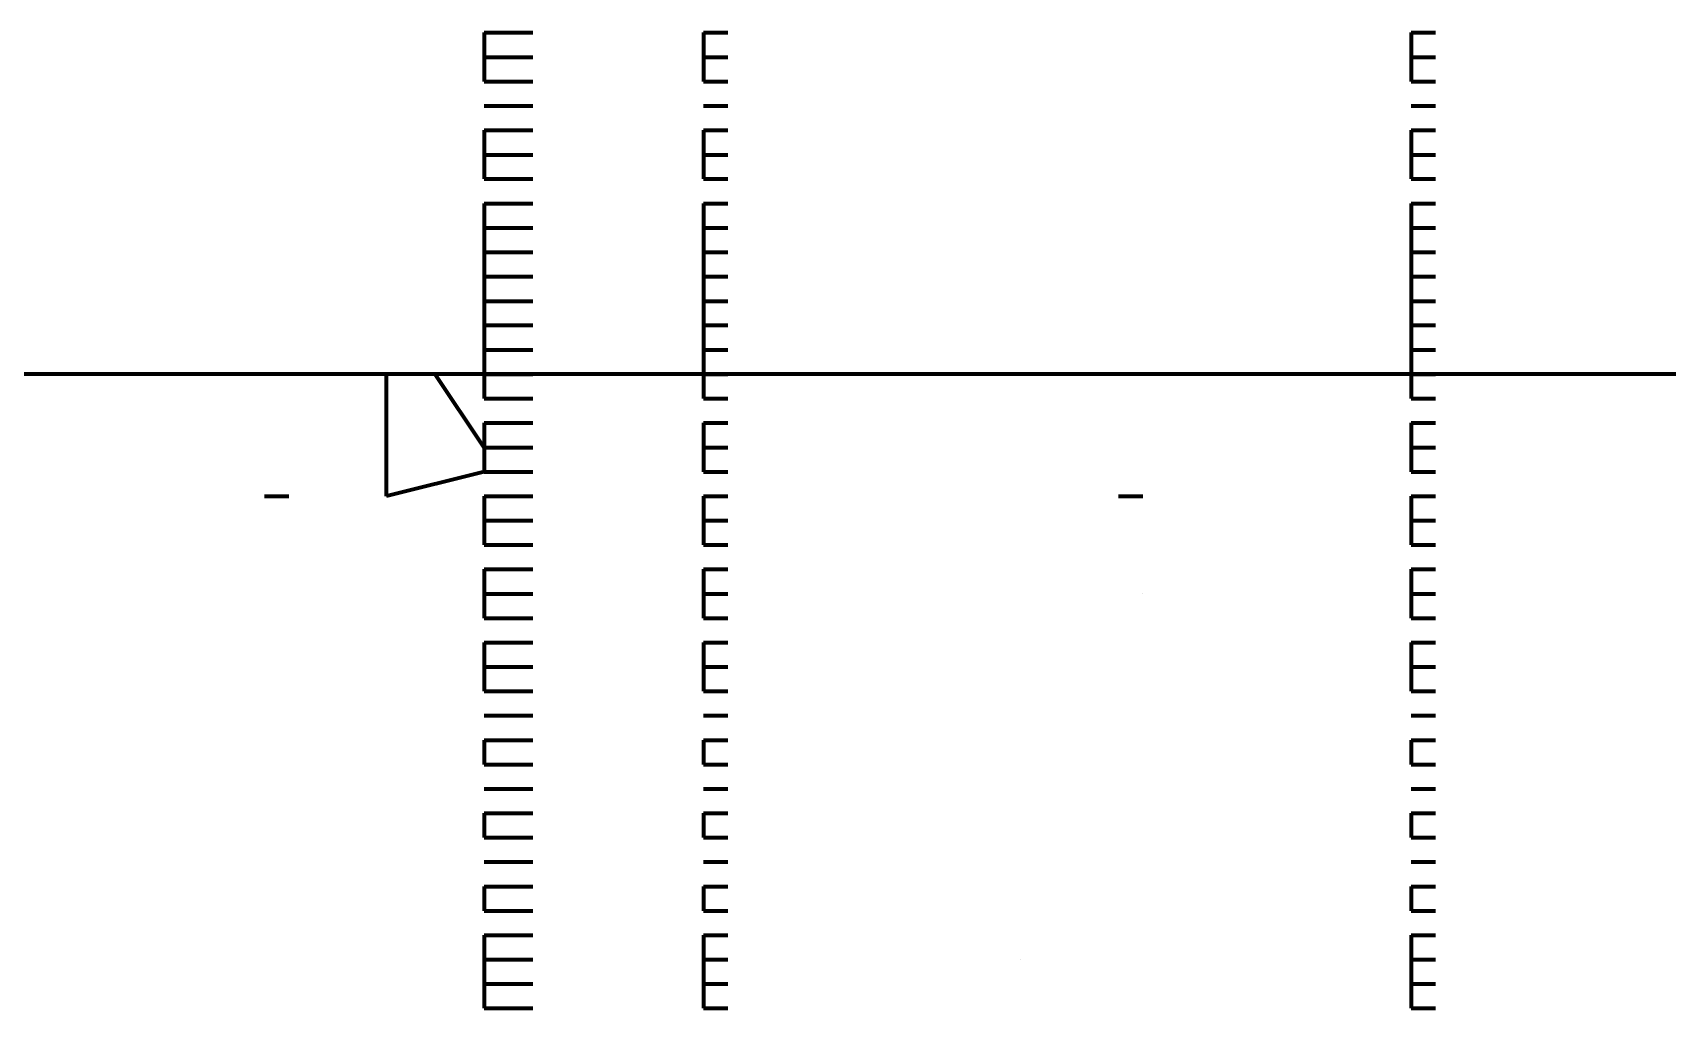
# Model space of a CAD drawing. Header units: inches. Extents: x 16 to 776, y 37 to 575.
# Drawn here: x 625.58 to 636.75, y 331.5 to 338.17 of the extents above; entities that cross this region are included whole.
import ezdxf

# ---------------------------------------------------------------- set-up
doc = ezdxf.new("R2010")
doc.units = ezdxf.units.IN
doc.header["$MEASUREMENT"] = 0
doc.layers.add('P', color=250, linetype='CONTINUOUS', lineweight=100)

msp = doc.modelspace()

# ---------------------------------------------------------------- linework, layer by layer
at = {"layer": 'P', "color": 0, "linetype": 'Continuous'}
for points in [[(628.667, 338.167), (628.833, 338.167)], [(628.667, 338.167), (628.667, 338)], [(628.667, 338.167), (628.833, 338.167)], [(628.833, 338.167), (629, 338.167)], [(628.833, 338.167), (629, 338.167)], [(630.167, 338.167), (630.167, 338.167)], [(630.167, 338.167), (630.333, 338.167)], [(630.167, 338.167), (630.167, 338)], [(630.167, 338.167), (630.333, 338.167)], [(630.167, 338.167), (630.167, 338.167)], [(635, 338.167), (635, 338.167)], [(635, 338.167), (635.167, 338.167)], [(635, 338.167), (635, 338)], [(635, 338.167), (635.167, 338.167)], [(635, 338.167), (635, 338.167)], [(628.667, 338), (628.833, 338)], [(628.667, 338), (628.667, 338)], [(628.667, 338), (628.833, 338)], [(628.667, 338), (628.833, 338)], [(628.667, 338), (628.667, 337.833)], [(628.667, 338), (628.833, 338)], [(628.833, 338), (629, 338)], [(628.833, 338), (629, 338)], [(628.833, 338), (629, 338)], [(628.833, 338), (629, 338)], [(630.167, 338), (630.167, 338)], [(630.167, 338), (630.333, 338)], [(630.167, 338), (630.167, 338)], [(630.167, 338), (630.167, 338)], [(630.167, 338), (630.333, 338)], [(630.167, 338), (630.333, 338)], [(630.167, 338), (630.167, 338)], [(630.167, 338), (630.167, 337.833)], [(630.167, 338), (630.333, 338)], [(630.167, 338), (630.167, 338)], [(635, 338), (635, 338)], [(635, 338), (635.167, 338)], [(635, 338), (635, 338)], [(635, 338), (635, 338)], [(635, 338), (635.167, 338)], [(635, 338), (635.167, 338)], [(635, 338), (635, 338)], [(635, 338), (635, 337.833)], [(635, 338), (635.167, 338)], [(635, 338), (635, 338)], [(628.667, 337.833), (628.833, 337.833)], [(628.667, 337.833), (628.833, 337.833)], [(628.667, 337.833), (628.833, 337.833)], [(628.833, 337.833), (629, 337.833)], [(628.833, 337.833), (629, 337.833)], [(628.833, 337.833), (629, 337.833)], [(630.167, 337.833), (630.167, 337.833)], [(630.167, 337.833), (630.333, 337.833)], [(630.167, 337.833), (630.333, 337.833)], [(630.167, 337.833), (630.167, 337.833)], [(630.167, 337.833), (630.333, 337.833)], [(630.167, 337.833), (630.167, 337.833)], [(635, 337.833), (635, 337.833)], [(635, 337.833), (635.167, 337.833)], [(635, 337.833), (635.167, 337.833)], [(635, 337.833), (635, 337.833)], [(635, 337.833), (635.167, 337.833)], [(635, 337.833), (635, 337.833)], [(628.667, 337.667), (628.833, 337.667)], [(628.667, 337.667), (628.833, 337.667)], [(628.667, 337.667), (628.833, 337.667)], [(628.833, 337.667), (629, 337.667)], [(628.833, 337.667), (629, 337.667)], [(628.833, 337.667), (629, 337.667)], [(630.167, 337.667), (630.167, 337.667)], [(630.167, 337.667), (630.333, 337.667)], [(630.167, 337.667), (630.167, 337.667)], [(630.167, 337.667), (630.333, 337.667)], [(630.167, 337.667), (630.333, 337.667)], [(630.167, 337.667), (630.167, 337.667)], [(635, 337.667), (635, 337.667)], [(635, 337.667), (635.167, 337.667)], [(635, 337.667), (635, 337.667)], [(635, 337.667), (635.167, 337.667)], [(635, 337.667), (635.167, 337.667)], [(635, 337.667), (635, 337.667)], [(628.667, 337.5), (628.833, 337.5)], [(628.667, 337.5), (628.667, 337.5)], [(628.667, 337.5), (628.833, 337.5)], [(628.667, 337.5), (628.833, 337.5)], [(628.667, 337.5), (628.667, 337.333)], [(628.667, 337.5), (628.833, 337.5)], [(628.833, 337.5), (629, 337.5)], [(628.833, 337.5), (629, 337.5)], [(628.833, 337.5), (629, 337.5)], [(628.833, 337.5), (629, 337.5)], [(630.167, 337.5), (630.167, 337.5)], [(630.167, 337.5), (630.333, 337.5)], [(630.167, 337.5), (630.167, 337.5)], [(630.167, 337.5), (630.167, 337.5)], [(630.167, 337.5), (630.333, 337.5)], [(630.167, 337.5), (630.333, 337.5)], [(630.167, 337.5), (630.167, 337.5)], [(630.167, 337.5), (630.167, 337.333)], [(630.167, 337.5), (630.333, 337.5)], [(630.167, 337.5), (630.167, 337.5)], [(635, 337.5), (635, 337.5)], [(635, 337.5), (635.167, 337.5)], [(635, 337.5), (635, 337.5)], [(635, 337.5), (635, 337.5)], [(635, 337.5), (635.167, 337.5)], [(635, 337.5), (635.167, 337.5)], [(635, 337.5), (635, 337.5)], [(635, 337.5), (635, 337.333)], [(635, 337.5), (635.167, 337.5)], [(635, 337.5), (635, 337.5)], [(628.667, 337.333), (628.833, 337.333)], [(628.667, 337.333), (628.667, 337.167)], [(628.667, 337.333), (628.833, 337.333)], [(628.833, 337.333), (629, 337.333)], [(628.833, 337.333), (629, 337.333)], [(630.167, 337.333), (630.167, 337.333)], [(630.167, 337.333), (630.333, 337.333)], [(630.167, 337.333), (630.167, 337.167)], [(630.167, 337.333), (630.333, 337.333)], [(630.167, 337.333), (630.167, 337.333)], [(635, 337.333), (635, 337.333)], [(635, 337.333), (635.167, 337.333)], [(635, 337.333), (635, 337.167)], [(635, 337.333), (635.167, 337.333)], [(635, 337.333), (635, 337.333)], [(628.667, 337.167), (628.833, 337.167)], [(628.667, 337.167), (628.833, 337.167)], [(628.833, 337.167), (629, 337.167)], [(628.833, 337.167), (629, 337.167)], [(630.167, 337.167), (630.167, 337.167)], [(630.167, 337.167), (630.333, 337.167)], [(630.167, 337.167), (630.333, 337.167)], [(630.167, 337.167), (630.167, 337.167)], [(635, 337.167), (635, 337.167)], [(635, 337.167), (635.167, 337.167)], [(635, 337.167), (635.167, 337.167)], [(635, 337.167), (635, 337.167)], [(628.667, 337), (628.833, 337)], [(628.667, 337), (628.667, 337)], [(628.667, 337), (628.833, 337)], [(628.667, 337), (628.833, 337)], [(628.667, 337), (628.667, 336.833)], [(628.667, 337), (628.833, 337)], [(628.833, 337), (629, 337)], [(628.833, 337), (629, 337)], [(628.833, 337), (629, 337)], [(628.833, 337), (629, 337)], [(630.167, 337), (630.167, 337)], [(630.167, 337), (630.333, 337)], [(630.167, 337), (630.167, 337)], [(630.167, 337), (630.167, 337)], [(630.167, 337), (630.333, 337)], [(630.167, 337), (630.333, 337)], [(630.167, 337), (630.167, 337)], [(630.167, 337), (630.167, 336.833)], [(630.167, 337), (630.333, 337)], [(630.167, 337), (630.167, 337)], [(635, 337), (635, 337)], [(635, 337), (635.167, 337)], [(635, 337), (635, 337)], [(635, 337), (635, 337)], [(635, 337), (635.167, 337)], [(635, 337), (635.167, 337)], [(635, 337), (635, 337)], [(635, 337), (635, 336.833)], [(635, 337), (635.167, 337)], [(635, 337), (635, 337)], [(628.667, 336.833), (628.833, 336.833)], [(628.667, 336.833), (628.667, 336.667)], [(628.667, 336.833), (628.833, 336.833)], [(628.833, 336.833), (629, 336.833)], [(628.833, 336.833), (629, 336.833)], [(630.167, 336.833), (630.167, 336.833)], [(630.167, 336.833), (630.333, 336.833)], [(630.167, 336.833), (630.167, 336.667)], [(630.167, 336.833), (630.333, 336.833)], [(630.167, 336.833), (630.167, 336.833)], [(635, 336.833), (635, 336.833)], [(635, 336.833), (635.167, 336.833)], [(635, 336.833), (635, 336.667)], [(635, 336.833), (635.167, 336.833)], [(635, 336.833), (635, 336.833)], [(628.667, 336.667), (628.833, 336.667)], [(628.667, 336.667), (628.833, 336.667)], [(628.667, 336.667), (628.833, 336.667)], [(628.667, 336.667), (628.667, 336.5)], [(628.667, 336.667), (628.833, 336.667)], [(628.833, 336.667), (629, 336.667)], [(628.833, 336.667), (629, 336.667)], [(628.833, 336.667), (629, 336.667)], [(628.833, 336.667), (629, 336.667)], [(630.167, 336.667), (630.167, 336.667)], [(630.167, 336.667), (630.333, 336.667)], [(630.167, 336.667), (630.167, 336.667)], [(630.167, 336.667), (630.333, 336.667)], [(630.167, 336.667), (630.333, 336.667)], [(630.167, 336.667), (630.167, 336.667)], [(630.167, 336.667), (630.167, 336.5)], [(630.167, 336.667), (630.333, 336.667)], [(630.167, 336.667), (630.167, 336.667)], [(635, 336.667), (635, 336.667)], [(635, 336.667), (635.167, 336.667)], [(635, 336.667), (635, 336.667)], [(635, 336.667), (635.167, 336.667)], [(635, 336.667), (635.167, 336.667)], [(635, 336.667), (635, 336.667)], [(635, 336.667), (635, 336.5)], [(635, 336.667), (635.167, 336.667)], [(635, 336.667), (635, 336.667)], [(628.667, 336.5), (628.833, 336.5)], [(628.667, 336.5), (628.667, 336.333)], [(628.667, 336.5), (628.833, 336.5)], [(628.833, 336.5), (629, 336.5)], [(628.833, 336.5), (629, 336.5)], [(630.167, 336.5), (630.167, 336.5)], [(630.167, 336.5), (630.333, 336.5)], [(630.167, 336.5), (630.167, 336.333)], [(630.167, 336.5), (630.333, 336.5)], [(630.167, 336.5), (630.167, 336.5)], [(635, 336.5), (635, 336.5)], [(635, 336.5), (635.167, 336.5)], [(635, 336.5), (635, 336.333)], [(635, 336.5), (635.167, 336.5)], [(635, 336.5), (635, 336.5)], [(628.667, 336.333), (628.833, 336.333)], [(628.667, 336.333), (628.667, 336.167)], [(628.667, 336.333), (628.833, 336.333)], [(628.833, 336.333), (629, 336.333)], [(628.833, 336.333), (629, 336.333)], [(630.167, 336.333), (630.167, 336.333)], [(630.167, 336.333), (630.333, 336.333)], [(630.167, 336.333), (630.167, 336.167)], [(630.167, 336.333), (630.333, 336.333)], [(630.167, 336.333), (630.167, 336.333)], [(635, 336.333), (635, 336.333)], [(635, 336.333), (635.167, 336.333)], [(635, 336.333), (635, 336.167)], [(635, 336.333), (635.167, 336.333)], [(635, 336.333), (635, 336.333)], [(628.667, 336.167), (628.833, 336.167)], [(628.667, 336.167), (628.833, 336.167)], [(628.667, 336.167), (628.833, 336.167)], [(628.667, 336.167), (628.667, 336)], [(628.667, 336.167), (628.833, 336.167)], [(628.833, 336.167), (629, 336.167)], [(628.833, 336.167), (629, 336.167)], [(628.833, 336.167), (629, 336.167)], [(628.833, 336.167), (629, 336.167)], [(630.167, 336.167), (630.167, 336.167)], [(630.167, 336.167), (630.333, 336.167)], [(630.167, 336.167), (630.167, 336.167)], [(630.167, 336.167), (630.333, 336.167)], [(630.167, 336.167), (630.333, 336.167)], [(630.167, 336.167), (630.167, 336.167)], [(630.167, 336.167), (630.167, 336)], [(630.167, 336.167), (630.333, 336.167)], [(630.167, 336.167), (630.167, 336.167)], [(635, 336.167), (635, 336.167)], [(635, 336.167), (635.167, 336.167)], [(635, 336.167), (635, 336.167)], [(635, 336.167), (635.167, 336.167)], [(635, 336.167), (635.167, 336.167)], [(635, 336.167), (635, 336.167)], [(635, 336.167), (635, 336)], [(635, 336.167), (635.167, 336.167)], [(635, 336.167), (635, 336.167)], [(628.667, 336), (628.833, 336)], [(628.667, 336), (628.667, 335.833)], [(628.667, 336), (628.833, 336)], [(628.833, 336), (629, 336)], [(628.833, 336), (629, 336)], [(630.167, 336), (630.167, 336)], [(630.167, 336), (630.333, 336)], [(630.167, 336), (630.167, 335.833)], [(630.167, 336), (630.333, 336)], [(630.167, 336), (630.167, 336)], [(635, 336), (635, 336)], [(635, 336), (635.167, 336)], [(635, 336), (635, 335.833)], [(635, 336), (635.167, 336)], [(635, 336), (635, 336)], [(685, 335.833), (603.333, 335.833)], [(628, 335), (628, 335.833)], [(628.667, 335.333), (628.333, 335.833)], [(628.667, 335.833), (628.833, 335.833)], [(628.667, 335.833), (628.667, 335.833)], [(628.667, 335.833), (628.833, 335.833)], [(628.667, 335.833), (628.833, 335.833)], [(628.667, 335.833), (628.667, 335.667)], [(628.667, 335.833), (628.833, 335.833)], [(628.833, 335.833), (629, 335.833)], [(628.833, 335.833), (629, 335.833)], [(628.833, 335.833), (629, 335.833)], [(628.833, 335.833), (629, 335.833)], [(630.167, 335.833), (630.167, 335.833)], [(630.167, 335.833), (630.333, 335.833)], [(630.167, 335.833), (630.167, 335.833)], [(630.167, 335.833), (630.167, 335.833)], [(630.167, 335.833), (630.333, 335.833)], [(630.167, 335.833), (630.333, 335.833)], [(630.167, 335.833), (630.167, 335.833)], [(630.167, 335.833), (630.167, 335.667)], [(630.167, 335.833), (630.333, 335.833)], [(630.167, 335.833), (630.167, 335.833)], [(635, 335.833), (635, 335.833)], [(635, 335.833), (635.167, 335.833)], [(635, 335.833), (635, 335.833)], [(635, 335.833), (635, 335.833)], [(635, 335.833), (635.167, 335.833)], [(635, 335.833), (635.167, 335.833)], [(635, 335.833), (635, 335.833)], [(635, 335.833), (635, 335.667)], [(635, 335.833), (635.167, 335.833)], [(635, 335.833), (635, 335.833)], [(628.667, 335.667), (628.833, 335.667)], [(628.667, 335.667), (628.833, 335.667)], [(628.833, 335.667), (629, 335.667)], [(628.833, 335.667), (629, 335.667)], [(630.167, 335.667), (630.167, 335.667)], [(630.167, 335.667), (630.333, 335.667)], [(630.167, 335.667), (630.333, 335.667)], [(630.167, 335.667), (630.167, 335.667)], [(635, 335.667), (635, 335.667)], [(635, 335.667), (635.167, 335.667)], [(635, 335.667), (635.167, 335.667)], [(635, 335.667), (635, 335.667)], [(628.667, 335.5), (628.833, 335.5)], [(628.667, 335.5), (628.667, 335.333)], [(628.667, 335.5), (628.833, 335.5)], [(628.833, 335.5), (629, 335.5)], [(628.833, 335.5), (629, 335.5)], [(630.167, 335.5), (630.167, 335.5)], [(630.167, 335.5), (630.333, 335.5)], [(630.167, 335.5), (630.167, 335.333)], [(630.167, 335.5), (630.333, 335.5)], [(630.167, 335.5), (630.167, 335.5)], [(635, 335.5), (635, 335.5)], [(635, 335.5), (635.167, 335.5)], [(635, 335.5), (635, 335.333)], [(635, 335.5), (635.167, 335.5)], [(635, 335.5), (635, 335.5)], [(628.667, 335.333), (628.833, 335.333)], [(628.667, 335.333), (628.667, 335.333)], [(628.667, 335.333), (628.833, 335.333)], [(628.667, 335.333), (628.833, 335.333)], [(628.667, 335.333), (628.667, 335.167)], [(628.667, 335.333), (628.833, 335.333)], [(628.833, 335.333), (629, 335.333)], [(628.833, 335.333), (629, 335.333)], [(628.833, 335.333), (629, 335.333)], [(628.833, 335.333), (629, 335.333)], [(630.167, 335.333), (630.167, 335.333)], [(630.167, 335.333), (630.333, 335.333)], [(630.167, 335.333), (630.167, 335.333)], [(630.167, 335.333), (630.167, 335.333)], [(630.167, 335.333), (630.333, 335.333)], [(630.167, 335.333), (630.333, 335.333)], [(630.167, 335.333), (630.167, 335.333)], [(630.167, 335.333), (630.167, 335.167)], [(630.167, 335.333), (630.333, 335.333)], [(630.167, 335.333), (630.167, 335.333)], [(635, 335.333), (635, 335.333)], [(635, 335.333), (635.167, 335.333)], [(635, 335.333), (635, 335.333)], [(635, 335.333), (635, 335.333)], [(635, 335.333), (635.167, 335.333)], [(635, 335.333), (635.167, 335.333)], [(635, 335.333), (635, 335.333)], [(635, 335.333), (635, 335.167)], [(635, 335.333), (635.167, 335.333)], [(635, 335.333), (635, 335.333)], [(628.667, 335.167), (628, 335)], [(628.667, 335.167), (628.833, 335.167)], [(628.667, 335.167), (628.833, 335.167)], [(628.833, 335.167), (629, 335.167)], [(628.833, 335.167), (629, 335.167)], [(630.167, 335.167), (630.167, 335.167)], [(630.167, 335.167), (630.333, 335.167)], [(630.167, 335.167), (630.333, 335.167)], [(630.167, 335.167), (630.167, 335.167)], [(635, 335.167), (635, 335.167)], [(635, 335.167), (635.167, 335.167)], [(635, 335.167), (635.167, 335.167)], [(635, 335.167), (635, 335.167)], [(627.167, 335), (627.333, 335)], [(628.667, 335), (628.833, 335)], [(628.667, 335), (628.667, 335)], [(628.667, 335), (628.833, 335)], [(628.667, 335), (628.833, 335)], [(628.667, 335), (628.667, 334.833)], [(628.667, 335), (628.833, 335)], [(628.833, 335), (629, 335)], [(628.833, 335), (629, 335)], [(628.833, 335), (629, 335)], [(628.833, 335), (629, 335)], [(630.167, 335), (630.167, 335)], [(630.167, 335), (630.333, 335)], [(630.167, 335), (630.167, 335)], [(630.167, 335), (630.167, 335)], [(630.167, 335), (630.333, 335)], [(630.167, 335), (630.333, 335)], [(630.167, 335), (630.167, 335)], [(630.167, 335), (630.167, 334.833)], [(630.167, 335), (630.333, 335)], [(630.167, 335), (630.167, 335)], [(633, 335), (633.167, 335)], [(635, 335), (635, 335)], [(635, 335), (635.167, 335)], [(635, 335), (635, 335)], [(635, 335), (635, 335)], [(635, 335), (635.167, 335)], [(635, 335), (635.167, 335)], [(635, 335), (635, 335)], [(635, 335), (635, 334.833)], [(635, 335), (635.167, 335)], [(635, 335), (635, 335)], [(628.667, 334.833), (628.833, 334.833)], [(628.667, 334.833), (628.667, 334.667)], [(628.667, 334.833), (628.833, 334.833)], [(628.833, 334.833), (629, 334.833)], [(628.833, 334.833), (629, 334.833)], [(630.167, 334.833), (630.167, 334.833)], [(630.167, 334.833), (630.333, 334.833)], [(630.167, 334.833), (630.167, 334.667)], [(630.167, 334.833), (630.333, 334.833)], [(630.167, 334.833), (630.167, 334.833)], [(635, 334.833), (635, 334.833)], [(635, 334.833), (635.167, 334.833)], [(635, 334.833), (635, 334.667)], [(635, 334.833), (635.167, 334.833)], [(635, 334.833), (635, 334.833)], [(628.667, 334.667), (628.833, 334.667)], [(628.667, 334.667), (628.833, 334.667)], [(628.833, 334.667), (629, 334.667)], [(628.833, 334.667), (629, 334.667)], [(630.167, 334.667), (630.167, 334.667)], [(630.167, 334.667), (630.333, 334.667)], [(630.167, 334.667), (630.333, 334.667)], [(630.167, 334.667), (630.167, 334.667)], [(635, 334.667), (635, 334.667)], [(635, 334.667), (635.167, 334.667)], [(635, 334.667), (635.167, 334.667)], [(635, 334.667), (635, 334.667)], [(628.667, 334.5), (628.833, 334.5)], [(628.667, 334.5), (628.667, 334.5)], [(628.667, 334.5), (628.833, 334.5)], [(628.667, 334.5), (628.833, 334.5)], [(628.667, 334.5), (628.667, 334.333)], [(628.667, 334.5), (628.833, 334.5)], [(628.833, 334.5), (629, 334.5)], [(628.833, 334.5), (629, 334.5)], [(628.833, 334.5), (629, 334.5)], [(628.833, 334.5), (629, 334.5)], [(630.167, 334.5), (630.167, 334.5)], [(630.167, 334.5), (630.333, 334.5)], [(630.167, 334.5), (630.167, 334.5)], [(630.167, 334.5), (630.167, 334.5)], [(630.167, 334.5), (630.333, 334.5)], [(630.167, 334.5), (630.333, 334.5)], [(630.167, 334.5), (630.167, 334.5)], [(630.167, 334.5), (630.167, 334.333)], [(630.167, 334.5), (630.333, 334.5)], [(630.167, 334.5), (630.167, 334.5)], [(635, 334.5), (635, 334.5)], [(635, 334.5), (635.167, 334.5)], [(635, 334.5), (635, 334.5)], [(635, 334.5), (635, 334.5)], [(635, 334.5), (635.167, 334.5)], [(635, 334.5), (635.167, 334.5)], [(635, 334.5), (635, 334.5)], [(635, 334.5), (635, 334.333)], [(635, 334.5), (635.167, 334.5)], [(635, 334.5), (635, 334.5)], [(628.667, 334.333), (628.833, 334.333)], [(628.667, 334.333), (628.667, 334.167)], [(628.667, 334.333), (628.833, 334.333)], [(628.833, 334.333), (629, 334.333)], [(628.833, 334.333), (629, 334.333)], [(630.167, 334.333), (630.167, 334.333)], [(630.167, 334.333), (630.333, 334.333)], [(630.167, 334.333), (630.167, 334.167)], [(630.167, 334.333), (630.333, 334.333)], [(630.167, 334.333), (630.167, 334.333)], [(633.167, 334.333), (633.167, 334.333)], [(635, 334.333), (635, 334.333)], [(635, 334.333), (635.167, 334.333)], [(635, 334.333), (635, 334.167)], [(635, 334.333), (635.167, 334.333)], [(635, 334.333), (635, 334.333)], [(628.667, 334.167), (628.833, 334.167)], [(628.667, 334.167), (628.833, 334.167)], [(628.833, 334.167), (629, 334.167)], [(628.833, 334.167), (629, 334.167)], [(630.167, 334.167), (630.167, 334.167)], [(630.167, 334.167), (630.333, 334.167)], [(630.167, 334.167), (630.333, 334.167)], [(630.167, 334.167), (630.167, 334.167)], [(635, 334.167), (635, 334.167)], [(635, 334.167), (635.167, 334.167)], [(635, 334.167), (635.167, 334.167)], [(635, 334.167), (635, 334.167)], [(628.667, 334), (628.833, 334)], [(628.667, 334), (628.667, 334)], [(628.667, 334), (628.833, 334)], [(628.667, 334), (628.833, 334)], [(628.667, 334), (628.667, 333.833)], [(628.667, 334), (628.833, 334)], [(628.833, 334), (629, 334)], [(628.833, 334), (629, 334)], [(628.833, 334), (629, 334)], [(628.833, 334), (629, 334)], [(630.167, 334), (630.167, 334)], [(630.167, 334), (630.333, 334)], [(630.167, 334), (630.167, 334)], [(630.167, 334), (630.167, 334)], [(630.167, 334), (630.333, 334)], [(630.167, 334), (630.333, 334)], [(630.167, 334), (630.167, 334)], [(630.167, 334), (630.167, 333.833)], [(630.167, 334), (630.333, 334)], [(630.167, 334), (630.167, 334)], [(635, 334), (635, 334)], [(635, 334), (635.167, 334)], [(635, 334), (635, 334)], [(635, 334), (635, 334)], [(635, 334), (635.167, 334)], [(635, 334), (635.167, 334)], [(635, 334), (635, 334)], [(635, 334), (635, 333.833)], [(635, 334), (635.167, 334)], [(635, 334), (635, 334)], [(628.667, 333.833), (628.833, 333.833)], [(628.667, 333.833), (628.667, 333.667)], [(628.667, 333.833), (628.833, 333.833)], [(628.833, 333.833), (629, 333.833)], [(628.833, 333.833), (629, 333.833)], [(630.167, 333.833), (630.167, 333.833)], [(630.167, 333.833), (630.333, 333.833)], [(630.167, 333.833), (630.167, 333.667)], [(630.167, 333.833), (630.333, 333.833)], [(630.167, 333.833), (630.167, 333.833)], [(635, 333.833), (635, 333.833)], [(635, 333.833), (635.167, 333.833)], [(635, 333.833), (635, 333.667)], [(635, 333.833), (635.167, 333.833)], [(635, 333.833), (635, 333.833)], [(628.667, 333.667), (628.833, 333.667)], [(628.667, 333.667), (628.667, 333.667)], [(628.667, 333.667), (628.833, 333.667)], [(628.667, 333.667), (628.833, 333.667)], [(628.667, 333.667), (628.833, 333.667)], [(628.667, 333.667), (628.833, 333.667)], [(628.833, 333.667), (629, 333.667)], [(628.833, 333.667), (629, 333.667)], [(628.833, 333.667), (629, 333.667)], [(628.833, 333.667), (629, 333.667)], [(628.833, 333.667), (629, 333.667)], [(630.167, 333.667), (630.167, 333.667)], [(630.167, 333.667), (630.333, 333.667)], [(630.167, 333.667), (630.167, 333.667)], [(630.167, 333.667), (630.167, 333.667)], [(630.167, 333.667), (630.333, 333.667)], [(630.167, 333.667), (630.333, 333.667)], [(630.167, 333.667), (630.167, 333.667)], [(630.167, 333.667), (630.333, 333.667)], [(630.167, 333.667), (630.167, 333.667)], [(630.167, 333.667), (630.333, 333.667)], [(630.167, 333.667), (630.167, 333.667)], [(635, 333.667), (635, 333.667)], [(635, 333.667), (635.167, 333.667)], [(635, 333.667), (635, 333.667)], [(635, 333.667), (635, 333.667)], [(635, 333.667), (635.167, 333.667)], [(635, 333.667), (635.167, 333.667)], [(635, 333.667), (635, 333.667)], [(635, 333.667), (635.167, 333.667)], [(635, 333.667), (635, 333.667)], [(635, 333.667), (635.167, 333.667)], [(635, 333.667), (635, 333.667)], [(628.667, 333.5), (628.833, 333.5)], [(628.667, 333.5), (628.833, 333.5)], [(628.667, 333.5), (628.833, 333.5)], [(628.833, 333.5), (629, 333.5)], [(628.833, 333.5), (629, 333.5)], [(628.833, 333.5), (629, 333.5)], [(630.167, 333.5), (630.167, 333.5)], [(630.167, 333.5), (630.333, 333.5)], [(630.167, 333.5), (630.167, 333.5)], [(630.167, 333.5), (630.333, 333.5)], [(630.167, 333.5), (630.333, 333.5)], [(630.167, 333.5), (630.167, 333.5)], [(635, 333.5), (635, 333.5)], [(635, 333.5), (635.167, 333.5)], [(635, 333.5), (635, 333.5)], [(635, 333.5), (635.167, 333.5)], [(635, 333.5), (635.167, 333.5)], [(635, 333.5), (635, 333.5)], [(628.667, 333.333), (628.833, 333.333)], [(628.667, 333.333), (628.667, 333.167)], [(628.667, 333.333), (628.833, 333.333)], [(628.833, 333.333), (629, 333.333)], [(628.833, 333.333), (629, 333.333)], [(630.167, 333.333), (630.167, 333.333)], [(630.167, 333.333), (630.333, 333.333)], [(630.167, 333.333), (630.167, 333.167)], [(630.167, 333.333), (630.333, 333.333)], [(630.167, 333.333), (630.167, 333.333)], [(635, 333.333), (635, 333.333)], [(635, 333.333), (635.167, 333.333)], [(635, 333.333), (635, 333.167)], [(635, 333.333), (635.167, 333.333)], [(635, 333.333), (635, 333.333)], [(628.667, 333.167), (628.833, 333.167)], [(628.667, 333.167), (628.667, 333.167)], [(628.667, 333.167), (628.833, 333.167)], [(628.667, 333.167), (628.833, 333.167)], [(628.667, 333.167), (628.833, 333.167)], [(628.667, 333.167), (628.833, 333.167)], [(628.833, 333.167), (629, 333.167)], [(628.833, 333.167), (629, 333.167)], [(628.833, 333.167), (629, 333.167)], [(628.833, 333.167), (629, 333.167)], [(628.833, 333.167), (629, 333.167)], [(630.167, 333.167), (630.167, 333.167)], [(630.167, 333.167), (630.333, 333.167)], [(630.167, 333.167), (630.167, 333.167)], [(630.167, 333.167), (630.167, 333.167)], [(630.167, 333.167), (630.333, 333.167)], [(630.167, 333.167), (630.333, 333.167)], [(630.167, 333.167), (630.167, 333.167)], [(630.167, 333.167), (630.333, 333.167)], [(630.167, 333.167), (630.167, 333.167)], [(630.167, 333.167), (630.333, 333.167)], [(630.167, 333.167), (630.167, 333.167)], [(635, 333.167), (635, 333.167)], [(635, 333.167), (635.167, 333.167)], [(635, 333.167), (635, 333.167)], [(635, 333.167), (635, 333.167)], [(635, 333.167), (635.167, 333.167)], [(635, 333.167), (635.167, 333.167)], [(635, 333.167), (635, 333.167)], [(635, 333.167), (635.167, 333.167)], [(635, 333.167), (635, 333.167)], [(635, 333.167), (635.167, 333.167)], [(635, 333.167), (635, 333.167)], [(628.667, 333), (628.833, 333)], [(628.667, 333), (628.833, 333)], [(628.667, 333), (628.833, 333)], [(628.833, 333), (629, 333)], [(628.833, 333), (629, 333)], [(628.833, 333), (629, 333)], [(630.167, 333), (630.167, 333)], [(630.167, 333), (630.333, 333)], [(630.167, 333), (630.167, 333)], [(630.167, 333), (630.333, 333)], [(630.167, 333), (630.333, 333)], [(630.167, 333), (630.167, 333)], [(635, 333), (635, 333)], [(635, 333), (635.167, 333)], [(635, 333), (635, 333)], [(635, 333), (635.167, 333)], [(635, 333), (635.167, 333)], [(635, 333), (635, 333)], [(628.667, 332.833), (628.833, 332.833)], [(628.667, 332.833), (628.667, 332.833)], [(628.667, 332.833), (628.833, 332.833)], [(628.667, 332.833), (628.833, 332.833)], [(628.667, 332.833), (628.667, 332.667)], [(628.667, 332.833), (628.833, 332.833)], [(628.833, 332.833), (629, 332.833)], [(628.833, 332.833), (629, 332.833)], [(628.833, 332.833), (629, 332.833)], [(628.833, 332.833), (629, 332.833)], [(630.167, 332.833), (630.167, 332.833)], [(630.167, 332.833), (630.333, 332.833)], [(630.167, 332.833), (630.167, 332.833)], [(630.167, 332.833), (630.167, 332.833)], [(630.167, 332.833), (630.333, 332.833)], [(630.167, 332.833), (630.333, 332.833)], [(630.167, 332.833), (630.167, 332.833)], [(630.167, 332.833), (630.167, 332.667)], [(630.167, 332.833), (630.333, 332.833)], [(630.167, 332.833), (630.167, 332.833)], [(635, 332.833), (635, 332.833)], [(635, 332.833), (635.167, 332.833)], [(635, 332.833), (635, 332.833)], [(635, 332.833), (635, 332.833)], [(635, 332.833), (635.167, 332.833)], [(635, 332.833), (635.167, 332.833)], [(635, 332.833), (635, 332.833)], [(635, 332.833), (635, 332.667)], [(635, 332.833), (635.167, 332.833)], [(635, 332.833), (635, 332.833)], [(628.667, 332.667), (628.833, 332.667)], [(628.667, 332.667), (628.833, 332.667)], [(628.667, 332.667), (628.833, 332.667)], [(628.833, 332.667), (629, 332.667)], [(628.833, 332.667), (629, 332.667)], [(628.833, 332.667), (629, 332.667)], [(630.167, 332.667), (630.167, 332.667)], [(630.167, 332.667), (630.333, 332.667)], [(630.167, 332.667), (630.333, 332.667)], [(630.167, 332.667), (630.167, 332.667)], [(630.167, 332.667), (630.333, 332.667)], [(630.167, 332.667), (630.167, 332.667)], [(635, 332.667), (635, 332.667)], [(635, 332.667), (635.167, 332.667)], [(635, 332.667), (635.167, 332.667)], [(635, 332.667), (635, 332.667)], [(635, 332.667), (635.167, 332.667)], [(635, 332.667), (635, 332.667)], [(628.667, 332.5), (628.833, 332.5)], [(628.667, 332.5), (628.833, 332.5)], [(628.667, 332.5), (628.833, 332.5)], [(628.833, 332.5), (629, 332.5)], [(628.833, 332.5), (629, 332.5)], [(628.833, 332.5), (629, 332.5)], [(630.167, 332.5), (630.333, 332.5)], [(630.167, 332.5), (630.167, 332.5)], [(630.167, 332.5), (630.333, 332.5)], [(630.167, 332.5), (630.167, 332.5)], [(630.167, 332.5), (630.333, 332.5)], [(630.167, 332.5), (630.333, 332.5)], [(630.167, 332.5), (630.167, 332.5)], [(635, 332.5), (635, 332.5)], [(635, 332.5), (635.167, 332.5)], [(635, 332.5), (635, 332.5)], [(635, 332.5), (635.167, 332.5)], [(635, 332.5), (635.167, 332.5)], [(635, 332.5), (635, 332.5)], [(628.667, 332.333), (628.833, 332.333)], [(628.667, 332.333), (628.667, 332.333)], [(628.667, 332.333), (628.833, 332.333)], [(628.667, 332.333), (628.833, 332.333)], [(628.667, 332.333), (628.667, 332.167)], [(628.667, 332.333), (628.833, 332.333)], [(628.833, 332.333), (629, 332.333)], [(628.833, 332.333), (629, 332.333)], [(628.833, 332.333), (629, 332.333)], [(628.833, 332.333), (629, 332.333)], [(630.167, 332.333), (630.167, 332.333)], [(630.167, 332.333), (630.333, 332.333)], [(630.167, 332.333), (630.167, 332.333)], [(630.167, 332.333), (630.167, 332.333)], [(630.167, 332.333), (630.333, 332.333)], [(630.167, 332.333), (630.333, 332.333)], [(630.167, 332.333), (630.167, 332.333)], [(630.167, 332.333), (630.167, 332.167)], [(630.167, 332.333), (630.333, 332.333)], [(630.167, 332.333), (630.167, 332.333)], [(635, 332.333), (635, 332.333)], [(635, 332.333), (635.167, 332.333)], [(635, 332.333), (635, 332.333)], [(635, 332.333), (635, 332.333)], [(635, 332.333), (635.167, 332.333)], [(635, 332.333), (635.167, 332.333)], [(635, 332.333), (635, 332.333)], [(635, 332.333), (635, 332.167)], [(635, 332.333), (635.167, 332.333)], [(635, 332.333), (635, 332.333)], [(628.667, 332.167), (628.833, 332.167)], [(628.667, 332.167), (628.833, 332.167)], [(628.667, 332.167), (628.833, 332.167)], [(628.833, 332.167), (629, 332.167)], [(628.833, 332.167), (629, 332.167)], [(628.833, 332.167), (629, 332.167)], [(630.167, 332.167), (630.167, 332.167)], [(630.167, 332.167), (630.333, 332.167)], [(630.167, 332.167), (630.333, 332.167)], [(630.167, 332.167), (630.167, 332.167)], [(630.167, 332.167), (630.333, 332.167)], [(630.167, 332.167), (630.167, 332.167)], [(635, 332.167), (635, 332.167)], [(635, 332.167), (635.167, 332.167)], [(635, 332.167), (635.167, 332.167)], [(635, 332.167), (635, 332.167)], [(635, 332.167), (635.167, 332.167)], [(635, 332.167), (635, 332.167)], [(628.667, 332), (628.833, 332)], [(628.667, 332), (628.833, 332)], [(628.667, 332), (628.833, 332)], [(628.667, 332), (628.833, 332)], [(628.667, 332), (628.667, 331.833)], [(628.667, 332), (628.833, 332)], [(628.833, 332), (629, 332)], [(628.833, 332), (629, 332)], [(628.833, 332), (629, 332)], [(628.833, 332), (629, 332)], [(628.833, 332), (629, 332)], [(630.167, 332), (630.167, 332)], [(630.167, 332), (630.333, 332)], [(630.167, 332), (630.167, 332)], [(630.167, 332), (630.333, 332)], [(630.167, 332), (630.167, 332)], [(630.167, 332), (630.333, 332)], [(630.167, 332), (630.333, 332)], [(630.167, 332), (630.167, 332)], [(630.167, 332), (630.167, 331.833)], [(630.167, 332), (630.333, 332)], [(630.167, 332), (630.167, 332)], [(635, 332), (635, 332)], [(635, 332), (635.167, 332)], [(635, 332), (635, 332)], [(635, 332), (635.167, 332)], [(635, 332), (635, 332)], [(635, 332), (635.167, 332)], [(635, 332), (635.167, 332)], [(635, 332), (635, 332)], [(635, 332), (635, 331.833)], [(635, 332), (635.167, 332)], [(635, 332), (635, 332)], [(628.667, 331.833), (628.833, 331.833)], [(628.667, 331.833), (628.667, 331.667)], [(628.667, 331.833), (628.833, 331.833)], [(628.833, 331.833), (629, 331.833)], [(628.833, 331.833), (629, 331.833)], [(630.167, 331.833), (630.167, 331.833)], [(630.167, 331.833), (630.333, 331.833)], [(630.167, 331.833), (630.167, 331.667)], [(630.167, 331.833), (630.333, 331.833)], [(630.167, 331.833), (630.167, 331.833)], [(632.333, 331.833), (632.333, 331.833)], [(635, 331.833), (635, 331.833)], [(635, 331.833), (635.167, 331.833)], [(635, 331.833), (635, 331.667)], [(635, 331.833), (635.167, 331.833)], [(635, 331.833), (635, 331.833)], [(628.667, 331.667), (628.833, 331.667)], [(628.667, 331.667), (628.667, 331.5)], [(628.667, 331.667), (628.833, 331.667)], [(628.833, 331.667), (629, 331.667)], [(628.833, 331.667), (629, 331.667)], [(630.167, 331.667), (630.167, 331.667)], [(630.167, 331.667), (630.333, 331.667)], [(630.167, 331.667), (630.167, 331.5)], [(630.167, 331.667), (630.333, 331.667)], [(630.167, 331.667), (630.167, 331.667)], [(635, 331.667), (635, 331.667)], [(635, 331.667), (635.167, 331.667)], [(635, 331.667), (635, 331.5)], [(635, 331.667), (635.167, 331.667)], [(635, 331.667), (635, 331.667)], [(628.667, 331.5), (628.833, 331.5)], [(628.667, 331.5), (628.667, 331.5)], [(628.667, 331.5), (628.833, 331.5)], [(628.667, 331.5), (628.833, 331.5)], [(628.667, 331.5), (628.833, 331.5)], [(628.833, 331.5), (629, 331.5)], [(628.833, 331.5), (629, 331.5)], [(628.833, 331.5), (629, 331.5)], [(628.833, 331.5), (629, 331.5)], [(630.167, 331.5), (630.167, 331.5)], [(630.167, 331.5), (630.333, 331.5)], [(630.167, 331.5), (630.167, 331.5)], [(630.167, 331.5), (630.167, 331.5)], [(630.167, 331.5), (630.333, 331.5)], [(630.167, 331.5), (630.333, 331.5)], [(630.167, 331.5), (630.167, 331.5)], [(630.167, 331.5), (630.333, 331.5)], [(630.167, 331.5), (630.167, 331.5)], [(635, 331.5), (635, 331.5)], [(635, 331.5), (635.167, 331.5)], [(635, 331.5), (635, 331.5)], [(635, 331.5), (635, 331.5)], [(635, 331.5), (635.167, 331.5)], [(635, 331.5), (635.167, 331.5)], [(635, 331.5), (635, 331.5)], [(635, 331.5), (635.167, 331.5)], [(635, 331.5), (635, 331.5)]]:
    msp.add_lwpolyline(points, dxfattribs=at)

doc.saveas('drawing.dxf')
